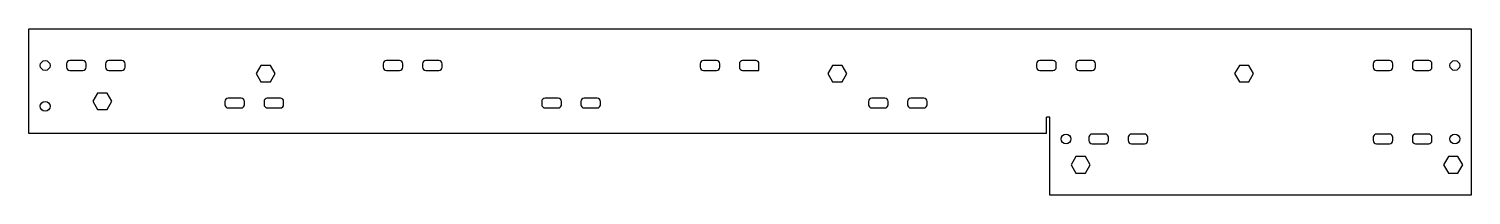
# Model space of a CAD drawing. Header units: millimetres. Extents: x 0 to 883, y 0 to 102.
import ezdxf

# ---------------------------------------------------------------- set-up
doc = ezdxf.new("R2010")
doc.units = ezdxf.units.MM

msp = doc.modelspace()

# ---------------------------------------------------------------- linework, layer by layer
at = {"color": 7, "linetype": 'Continuous', "lineweight": 25}
for p, q in [((0, 101.9), (883, 101.9)), ((0, 37.84), (0, 101.9)), ((883, 101.9), (883, 0)), ((23, 80.44), (23, 78.44)), ((33, 82.44), (25, 82.44)), ((35, 78.44), (35, 80.44)), ((47, 80.44), (47, 78.44)), ((57, 82.44), (49, 82.44)), ((59, 78.44), (59, 80.44)), ((142.08, 79.49), (139.17, 74.44)), ((147.92, 79.49), (142.08, 79.49)), ((150.83, 74.44), (147.92, 79.49)), ((217, 80.44), (217, 78.44)), ((227, 82.44), (219, 82.44)), ((229, 78.44), (229, 80.44)), ((241, 80.44), (241, 78.44)), ((251, 82.44), (243, 82.44)), ((253, 78.44), (253, 80.44)), ((411, 80.44), (411, 78.44)), ((421, 82.44), (413, 82.44)), ((423, 78.44), (423, 80.44)), ((435, 80.44), (435, 78.44)), ((445, 82.44), (437, 82.44)), ((447, 76.44), (447, 80.44)), ((492.08, 79.49), (489.17, 74.44)), ((497.92, 79.49), (492.08, 79.49)), ((500.83, 74.44), (497.92, 79.49)), ((617, 80.44), (617, 78.44)), ((627, 82.44), (619, 82.44)), ((629, 78.44), (629, 80.44)), ((641, 80.44), (641, 78.44)), ((651, 82.44), (643, 82.44)), ((653, 78.44), (653, 80.44)), ((741.08, 79.49), (738.17, 74.44)), ((746.92, 79.49), (741.08, 79.49)), ((749.83, 74.44), (746.92, 79.49)), ((823, 80.44), (823, 78.44)), ((833, 82.44), (825, 82.44)), ((835, 78.44), (835, 80.44)), ((847, 80.44), (847, 78.44)), ((857, 82.44), (849, 82.44)), ((859, 78.44), (859, 80.44)), ((25, 76.44), (33, 76.44)), ((49, 76.44), (57, 76.44)), ((139.17, 74.44), (142.08, 69.39)), ((147.92, 69.39), (150.83, 74.44)), ((219, 76.44), (227, 76.44)), ((243, 76.44), (251, 76.44)), ((413, 76.44), (421, 76.44)), ((437, 76.44), (447, 76.44)), ((489.17, 74.44), (492.08, 69.39)), ((497.92, 69.39), (500.83, 74.44)), ((619, 76.44), (627, 76.44)), ((643, 76.44), (651, 76.44)), ((738.17, 74.44), (741.08, 69.39)), ((746.92, 69.39), (749.83, 74.44)), ((825, 76.44), (833, 76.44)), ((849, 76.44), (857, 76.44)), ((42.08, 62.57), (39.17, 57.52)), ((47.92, 62.57), (42.08, 62.57)), ((50.83, 57.52), (47.92, 62.57)), ((142.08, 69.39), (147.92, 69.39)), ((492.08, 69.39), (497.92, 69.39)), ((741.08, 69.39), (746.92, 69.39)), ((39.17, 57.52), (42.08, 52.47)), ((47.92, 52.47), (50.83, 57.52)), ((120, 57.44), (120, 55.44)), ((130, 59.44), (122, 59.44)), ((122, 53.44), (130, 53.44)), ((132, 55.44), (132, 57.44)), ((144, 57.44), (144, 55.44)), ((154, 59.44), (146, 59.44)), ((146, 53.44), (154, 53.44)), ((156, 55.44), (156, 57.44)), ((314, 57.44), (314, 55.44)), ((324, 59.44), (316, 59.44)), ((316, 53.44), (324, 53.44)), ((326, 55.44), (326, 57.44)), ((338, 57.44), (338, 55.44)), ((348, 59.44), (340, 59.44)), ((340, 53.44), (348, 53.44)), ((350, 55.44), (350, 57.44)), ((514, 57.44), (514, 55.44)), ((524, 59.44), (516, 59.44)), ((516, 53.44), (524, 53.44)), ((526, 55.44), (526, 57.44)), ((538, 57.44), (538, 55.44)), ((548, 59.44), (540, 59.44)), ((540, 53.44), (548, 53.44)), ((550, 55.44), (550, 57.44)), ((42.08, 52.47), (47.92, 52.47)), ((625, 47.84), (623, 47.84)), ((623, 37.84), (623, 47.84)), ((625, 0), (625, 47.84)), ((623, 37.84), (0, 37.84)), ((649, 35.44), (649, 33.44)), ((659, 37.44), (651, 37.44)), ((661, 33.44), (661, 35.44)), ((673, 35.44), (673, 33.44)), ((683, 37.44), (675, 37.44)), ((685, 33.44), (685, 35.44)), ((823, 35.44), (823, 33.44)), ((833, 37.44), (825, 37.44)), ((835, 33.44), (835, 35.44)), ((847, 35.44), (847, 33.44)), ((857, 37.44), (849, 37.44)), ((859, 33.44), (859, 35.44)), ((651, 31.44), (659, 31.44)), ((675, 31.44), (683, 31.44)), ((825, 31.44), (833, 31.44)), ((849, 31.44), (857, 31.44)), ((641.08, 23.64), (638.17, 18.59)), ((638.17, 18.59), (641.08, 13.54)), ((646.92, 23.64), (641.08, 23.64)), ((649.83, 18.59), (646.92, 23.64)), ((646.92, 13.54), (649.83, 18.59)), ((869.08, 23.64), (866.17, 18.59)), ((866.17, 18.59), (869.08, 13.54)), ((874.92, 23.64), (869.08, 23.64)), ((877.83, 18.59), (874.92, 23.64)), ((874.92, 13.54), (877.83, 18.59)), ((641.08, 13.54), (646.92, 13.54)), ((869.08, 13.54), (874.92, 13.54)), ((883, 0), (625, 0))]:
    msp.add_line(p, q, dxfattribs=at)
for centre in [(10, 79.44), (873, 79.44), (10, 54.44), (635, 34.44), (873, 34.44)]:
    msp.add_circle(centre, 3, dxfattribs=at)
for centre, start, end in [((25, 80.44), 90, 180), ((33, 80.44), 0, 90), ((49, 80.44), 90, 180), ((57, 80.44), 0, 90), ((219, 80.44), 90, 180), ((227, 80.44), 0, 90), ((243, 80.44), 90, 180), ((251, 80.44), 0, 90), ((413, 80.44), 90, 180), ((421, 80.44), 0, 90), ((437, 80.44), 90, 180), ((445, 80.44), 0, 90), ((619, 80.44), 90, 180), ((627, 80.44), 0, 90), ((643, 80.44), 90, 180), ((651, 80.44), 0, 90), ((825, 80.44), 90, 180), ((833, 80.44), 0, 90), ((849, 80.44), 90, 180), ((857, 80.44), 0, 90), ((25, 78.44), 180, 270), ((33, 78.44), 270, 0), ((49, 78.44), 180, 270), ((57, 78.44), 270, 0), ((219, 78.44), 180, 270), ((227, 78.44), 270, 0), ((243, 78.44), 180, 270), ((251, 78.44), 270, 0), ((413, 78.44), 180, 270), ((421, 78.44), 270, 0), ((437, 78.44), 180, 270), ((619, 78.44), 180, 270), ((627, 78.44), 270, 0), ((643, 78.44), 180, 270), ((651, 78.44), 270, 0), ((825, 78.44), 180, 270), ((833, 78.44), 270, 0), ((849, 78.44), 180, 270), ((857, 78.44), 270, 0), ((122, 57.44), 90, 180), ((122, 55.44), 180, 270), ((130, 57.44), 0, 90), ((130, 55.44), 270, 0), ((146, 57.44), 90, 180), ((146, 55.44), 180, 270), ((154, 57.44), 0, 90), ((154, 55.44), 270, 0), ((316, 57.44), 90, 180), ((316, 55.44), 180, 270), ((324, 57.44), 0, 90), ((324, 55.44), 270, 0), ((340, 57.44), 90, 180), ((340, 55.44), 180, 270), ((348, 57.44), 0, 90), ((348, 55.44), 270, 0), ((516, 57.44), 90, 180), ((516, 55.44), 180, 270), ((524, 57.44), 0, 90), ((524, 55.44), 270, 0), ((540, 57.44), 90, 180), ((540, 55.44), 180, 270), ((548, 57.44), 0, 90), ((548, 55.44), 270, 0), ((651, 35.44), 90, 180), ((659, 35.44), 0, 90), ((675, 35.44), 90, 180), ((683, 35.44), 0, 90), ((825, 35.44), 90, 180), ((833, 35.44), 0, 90), ((849, 35.44), 90, 180), ((857, 35.44), 0, 90), ((651, 33.44), 180, 270), ((659, 33.44), 270, 0), ((675, 33.44), 180, 270), ((683, 33.44), 270, 0), ((825, 33.44), 180, 270), ((833, 33.44), 270, 0), ((849, 33.44), 180, 270), ((857, 33.44), 270, 0)]:
    msp.add_arc(centre, 2, start, end, dxfattribs=at)

doc.saveas('drawing.dxf')
